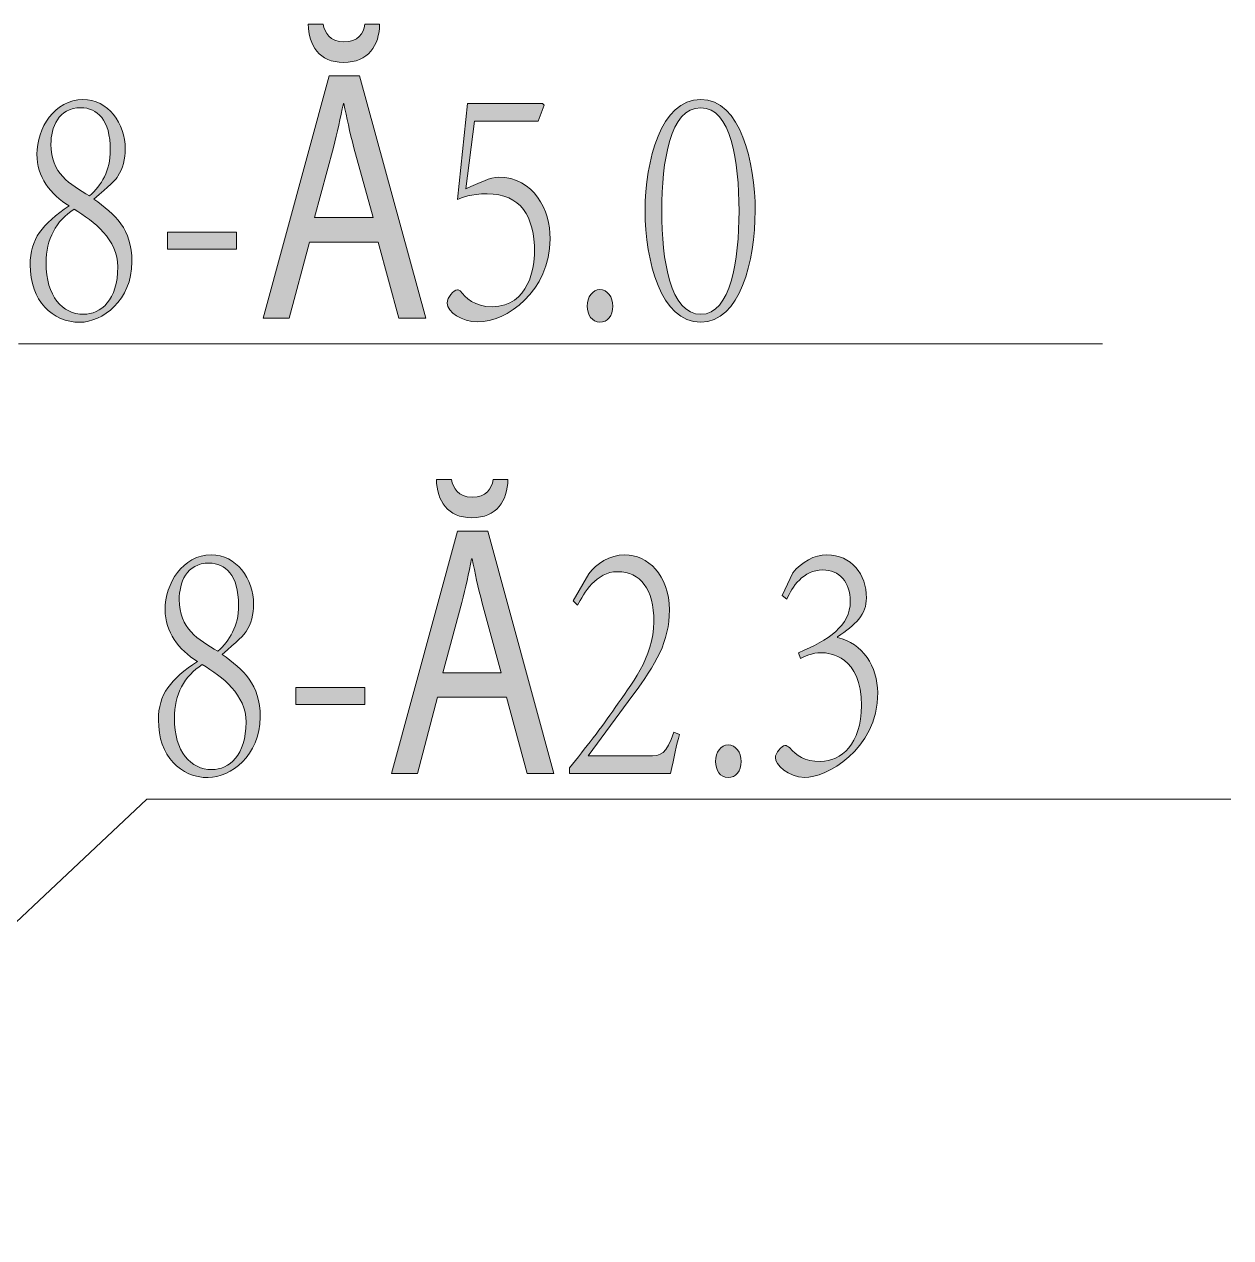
# Model space of a CAD drawing. Header units: inches. Extents: x 57 to 395, y 104 to 257.
# Drawn here: x 85.93 to 109.59, y 228.27 to 252.08 of the extents above; entities that cross this region are included whole.
import ezdxf

# ---------------------------------------------------------------- set-up
doc = ezdxf.new("R2010")
doc.units = ezdxf.units.IN
doc.header["$MEASUREMENT"] = 0

# ---------------------------------------------------------------- blocks, each defined once
blk = doc.blocks.new('block 97')
at = {"color": 4, "lineweight": 15}
blk.add_lwpolyline([(109.592, 236.877), (88.33, 236.877)], dxfattribs=at)
blk = doc.blocks.new('block 98')
at = {"color": 4, "lineweight": 15}
blk.add_lwpolyline([(88.33, 236.877), (79.18, 228.269)], dxfattribs=at)
blk = doc.blocks.new('block 100')
at = {"lineweight": 0}
blk.add_open_spline([(90.423, 240.696), (90.423, 240.513), (90.378, 240.308), (90.276, 240.167), (90.254, 240.103), (90.095, 239.969), (89.807, 239.715), (90.226, 239.418), (90.553, 239.128), (90.553, 238.485), (90.553, 237.73), (89.971, 237.299), (89.53, 237.299), (88.999, 237.299), (88.552, 237.716), (88.558, 238.429), (88.552, 238.931), (88.795, 239.227), (89.321, 239.58), (88.954, 239.806), (88.688, 240.152), (88.688, 240.597), (88.688, 241.099), (89.033, 241.671), (89.592, 241.671), (90.084, 241.671), (90.423, 241.205), (90.423, 240.696)], degree=3, knots=[0, 0, 0, 0, 1, 1, 1, 2, 2, 2, 3, 3, 3, 4, 4, 4, 5, 5, 5, 6, 6, 6, 7, 7, 7, 8, 8, 8, 9, 9, 9, 9], dxfattribs=at)
blk = doc.blocks.new('block 101')
at = {"lineweight": 0}
blk.add_open_spline([(90.276, 238.387), (90.276, 238.924), (89.813, 239.276), (89.417, 239.517), (89.067, 239.298), (88.869, 238.924), (88.869, 238.464), (88.869, 237.807), (89.191, 237.455), (89.604, 237.455), (89.943, 237.455), (90.276, 237.737), (90.276, 238.387)], degree=3, knots=[0, 0, 0, 0, 1, 1, 1, 2, 2, 2, 3, 3, 3, 4, 4, 4, 4], dxfattribs=at)
blk = doc.blocks.new('block 102')
at = {"lineweight": 0}
blk.add_open_spline([(88.965, 240.795), (88.965, 240.216), (89.332, 240.011), (89.722, 239.778), (89.954, 239.99), (90.129, 240.265), (90.129, 240.682), (90.129, 241.275), (89.869, 241.508), (89.553, 241.508), (89.101, 241.508), (88.965, 241.113), (88.965, 240.795)], degree=3, knots=[0, 0, 0, 0, 1, 1, 1, 2, 2, 2, 3, 3, 3, 4, 4, 4, 4], dxfattribs=at)
blk = doc.blocks.new('block 103')
at = {"lineweight": 0}
blk.add_open_spline([(90.423, 240.696), (90.423, 240.513), (90.378, 240.308), (90.276, 240.167), (90.254, 240.103), (90.095, 239.969), (89.807, 239.715), (90.226, 239.418), (90.553, 239.128), (90.553, 238.485), (90.553, 237.73), (89.971, 237.299), (89.53, 237.299), (88.999, 237.299), (88.552, 237.716), (88.558, 238.429), (88.552, 238.931), (88.795, 239.227), (89.321, 239.58), (88.954, 239.806), (88.688, 240.152), (88.688, 240.597), (88.688, 241.099), (89.033, 241.671), (89.592, 241.671), (90.084, 241.671), (90.423, 241.205), (90.423, 240.696)], degree=3, knots=[0, 0, 0, 0, 1, 1, 1, 2, 2, 2, 3, 3, 3, 4, 4, 4, 5, 5, 5, 6, 6, 6, 7, 7, 7, 8, 8, 8, 9, 9, 9, 9], dxfattribs=at)
blk = doc.blocks.new('block 104')
at = {"lineweight": 0}
blk.add_open_spline([(90.276, 238.387), (90.276, 238.924), (89.813, 239.276), (89.417, 239.517), (89.067, 239.298), (88.869, 238.924), (88.869, 238.464), (88.869, 237.807), (89.191, 237.455), (89.604, 237.455), (89.943, 237.455), (90.276, 237.737), (90.276, 238.387)], degree=3, knots=[0, 0, 0, 0, 1, 1, 1, 2, 2, 2, 3, 3, 3, 4, 4, 4, 4], dxfattribs=at)
blk = doc.blocks.new('block 105')
at = {"lineweight": 0}
blk.add_open_spline([(88.965, 240.795), (88.965, 240.216), (89.332, 240.011), (89.722, 239.778), (89.954, 239.99), (90.129, 240.265), (90.129, 240.682), (90.129, 241.275), (89.869, 241.508), (89.553, 241.508), (89.101, 241.508), (88.965, 241.113), (88.965, 240.795)], degree=3, knots=[0, 0, 0, 0, 1, 1, 1, 2, 2, 2, 3, 3, 3, 4, 4, 4, 4], dxfattribs=at)
blk = doc.blocks.new('block 106')
h = blk.add_hatch(color=2)
h.dxf.hatch_style = 2
edge = h.paths.add_edge_path()
edge.add_spline(control_points=[(90.423, 240.696), (90.423, 240.513), (90.378, 240.308), (90.276, 240.167), (90.254, 240.103), (90.095, 239.969), (89.807, 239.715), (90.226, 239.418), (90.553, 239.128), (90.553, 238.485), (90.553, 237.73), (89.971, 237.299), (89.53, 237.299), (88.999, 237.299), (88.552, 237.716), (88.558, 238.429), (88.552, 238.931), (88.795, 239.227), (89.321, 239.58), (88.954, 239.806), (88.688, 240.152), (88.688, 240.597), (88.688, 241.099), (89.033, 241.671), (89.592, 241.671), (90.084, 241.671), (90.423, 241.205), (90.423, 240.696)], knot_values=[0, 0, 0, 0, 1, 1, 1, 2, 2, 2, 3, 3, 3, 4, 4, 4, 5, 5, 5, 6, 6, 6, 7, 7, 7, 8, 8, 8, 9, 9, 9, 9], degree=3, periodic=1)
edge = h.paths.add_edge_path()
edge.add_spline(control_points=[(90.276, 238.387), (90.276, 238.924), (89.813, 239.276), (89.417, 239.517), (89.067, 239.298), (88.869, 238.924), (88.869, 238.464), (88.869, 237.807), (89.191, 237.455), (89.604, 237.455), (89.943, 237.455), (90.276, 237.737), (90.276, 238.387)], knot_values=[0, 0, 0, 0, 1, 1, 1, 2, 2, 2, 3, 3, 3, 4, 4, 4, 4], degree=3, periodic=1)
edge = h.paths.add_edge_path()
edge.add_spline(control_points=[(88.965, 240.795), (88.965, 240.216), (89.332, 240.011), (89.722, 239.778), (89.954, 239.99), (90.129, 240.265), (90.129, 240.682), (90.129, 241.275), (89.869, 241.508), (89.553, 241.508), (89.101, 241.508), (88.965, 241.113), (88.965, 240.795)], knot_values=[0, 0, 0, 0, 1, 1, 1, 2, 2, 2, 3, 3, 3, 4, 4, 4, 4], degree=3, periodic=1)
at = {"lineweight": 0}
for points, knots in [([(90.423, 240.696), (90.423, 240.513), (90.378, 240.308), (90.276, 240.167), (90.254, 240.103), (90.095, 239.969), (89.807, 239.715), (90.226, 239.418), (90.553, 239.128), (90.553, 238.485), (90.553, 237.73), (89.971, 237.299), (89.53, 237.299), (88.999, 237.299), (88.552, 237.716), (88.558, 238.429), (88.552, 238.931), (88.795, 239.227), (89.321, 239.58), (88.954, 239.806), (88.688, 240.152), (88.688, 240.597), (88.688, 241.099), (89.033, 241.671), (89.592, 241.671), (90.084, 241.671), (90.423, 241.205), (90.423, 240.696)], [0, 0, 0, 0, 1, 1, 1, 2, 2, 2, 3, 3, 3, 4, 4, 4, 5, 5, 5, 6, 6, 6, 7, 7, 7, 8, 8, 8, 9, 9, 9, 9]), ([(88.965, 240.795), (88.965, 240.216), (89.332, 240.011), (89.722, 239.778), (89.954, 239.99), (90.129, 240.265), (90.129, 240.682), (90.129, 241.275), (89.869, 241.508), (89.553, 241.508), (89.101, 241.508), (88.965, 241.113), (88.965, 240.795)], [0, 0, 0, 0, 1, 1, 1, 2, 2, 2, 3, 3, 3, 4, 4, 4, 4]), ([(90.276, 238.387), (90.276, 238.924), (89.813, 239.276), (89.417, 239.517), (89.067, 239.298), (88.869, 238.924), (88.869, 238.464), (88.869, 237.807), (89.191, 237.455), (89.604, 237.455), (89.943, 237.455), (90.276, 237.737), (90.276, 238.387)], [0, 0, 0, 0, 1, 1, 1, 2, 2, 2, 3, 3, 3, 4, 4, 4, 4])]:
    blk.add_open_spline(points, degree=3, knots=knots, dxfattribs=at)
blk = doc.blocks.new('block 107')
at = {"lineweight": 0}
blk.add_lwpolyline([(91.253, 239.065), (92.604, 239.065), (92.604, 238.733), (91.253, 238.733), (91.253, 239.065)], dxfattribs=at)
blk = doc.blocks.new('block 108')
at = {"lineweight": 0}
blk.add_lwpolyline([(91.253, 239.065), (92.604, 239.065), (92.604, 238.733), (91.253, 238.733), (91.253, 239.065)], dxfattribs=at)
blk = doc.blocks.new('block 109')
h = blk.add_hatch(color=2)
h.dxf.hatch_style = 2
h.paths.add_polyline_path([(91.253, 239.065), (92.604, 239.065), (92.604, 238.733), (91.253, 238.733)])
at = {"lineweight": 0}
blk.add_lwpolyline([(91.253, 239.065), (92.604, 239.065), (92.604, 238.733), (91.253, 238.733), (91.253, 239.065), (91.253, 239.065)], dxfattribs=at)
blk = doc.blocks.new('block 110')
at = {"lineweight": 0}
blk.add_lwpolyline([(94.033, 238.874), (93.637, 237.377), (93.129, 237.377), (94.423, 242.137), (95.016, 242.137), (96.316, 237.377), (95.791, 237.377), (95.384, 238.874), (94.033, 238.874)], dxfattribs=at)
blk = doc.blocks.new('block 111')
at = {"lineweight": 0}
blk.add_open_spline([(94.304, 243.147), (94.338, 242.984), (94.434, 242.801), (94.711, 242.801), (94.988, 242.801), (95.095, 242.963), (95.124, 243.147), (95.124, 243.147), (95.412, 243.147), (95.412, 243.147), (95.406, 242.73), (95.192, 242.398), (94.706, 242.398), (94.225, 242.398), (94.022, 242.73), (94.01, 243.147), (94.01, 243.147), (94.304, 243.147), (94.304, 243.147)], degree=3, knots=[0, 0, 0, 0, 1, 1, 1, 2, 2, 2, 3, 3, 3, 4, 4, 4, 5, 5, 5, 6, 6, 6, 6], dxfattribs=at)
blk = doc.blocks.new('block 112')
at = {"lineweight": 0}
blk.add_open_spline([(95.282, 239.354), (95.282, 239.354), (94.909, 240.724), (94.909, 240.724), (94.824, 241.035), (94.768, 241.318), (94.711, 241.593), (94.711, 241.593), (94.7, 241.593), (94.7, 241.593), (94.643, 241.31), (94.581, 241.021), (94.508, 240.732), (94.508, 240.732), (94.135, 239.354), (94.135, 239.354), (94.135, 239.354), (95.282, 239.354), (95.282, 239.354)], degree=3, knots=[0, 0, 0, 0, 1, 1, 1, 2, 2, 2, 3, 3, 3, 4, 4, 4, 5, 5, 5, 6, 6, 6, 6], dxfattribs=at)
blk = doc.blocks.new('block 113')
at = {"lineweight": 0}
blk.add_lwpolyline([(94.033, 238.874), (93.637, 237.377), (93.129, 237.377), (94.423, 242.137), (95.016, 242.137), (96.316, 237.377), (95.791, 237.377), (95.384, 238.874), (94.033, 238.874)], dxfattribs=at)
blk = doc.blocks.new('block 114')
at = {"lineweight": 0}
blk.add_open_spline([(94.304, 243.147), (94.338, 242.984), (94.434, 242.801), (94.711, 242.801), (94.988, 242.801), (95.095, 242.963), (95.124, 243.147), (95.124, 243.147), (95.412, 243.147), (95.412, 243.147), (95.406, 242.73), (95.192, 242.398), (94.706, 242.398), (94.225, 242.398), (94.022, 242.73), (94.01, 243.147), (94.01, 243.147), (94.304, 243.147), (94.304, 243.147)], degree=3, knots=[0, 0, 0, 0, 1, 1, 1, 2, 2, 2, 3, 3, 3, 4, 4, 4, 5, 5, 5, 6, 6, 6, 6], dxfattribs=at)
blk = doc.blocks.new('block 115')
at = {"lineweight": 0}
blk.add_open_spline([(95.282, 239.354), (95.282, 239.354), (94.909, 240.724), (94.909, 240.724), (94.824, 241.035), (94.768, 241.318), (94.711, 241.593), (94.711, 241.593), (94.7, 241.593), (94.7, 241.593), (94.643, 241.31), (94.581, 241.021), (94.508, 240.732), (94.508, 240.732), (94.135, 239.354), (94.135, 239.354), (94.135, 239.354), (95.282, 239.354), (95.282, 239.354)], degree=3, knots=[0, 0, 0, 0, 1, 1, 1, 2, 2, 2, 3, 3, 3, 4, 4, 4, 5, 5, 5, 6, 6, 6, 6], dxfattribs=at)
blk = doc.blocks.new('block 116')
h = blk.add_hatch(color=2)
h.dxf.hatch_style = 2
h.paths.add_polyline_path([(94.033, 238.874), (93.637, 237.377), (93.129, 237.377), (94.423, 242.137), (95.016, 242.137), (96.316, 237.377), (95.791, 237.377), (95.384, 238.874)])
edge = h.paths.add_edge_path()
edge.add_spline(control_points=[(94.304, 243.147), (94.338, 242.984), (94.434, 242.801), (94.711, 242.801), (94.988, 242.801), (95.095, 242.963), (95.124, 243.147), (95.124, 243.147), (95.412, 243.147), (95.412, 243.147), (95.406, 242.73), (95.192, 242.398), (94.706, 242.398), (94.225, 242.398), (94.022, 242.73), (94.01, 243.147), (94.01, 243.147), (94.304, 243.147), (94.304, 243.147)], knot_values=[0, 0, 0, 0, 1, 1, 1, 2, 2, 2, 3, 3, 3, 4, 4, 4, 5, 5, 5, 6, 6, 6, 6], degree=3, periodic=1)
edge = h.paths.add_edge_path()
edge.add_spline(control_points=[(95.282, 239.354), (95.282, 239.354), (94.909, 240.724), (94.909, 240.724), (94.824, 241.035), (94.768, 241.318), (94.711, 241.593), (94.711, 241.593), (94.7, 241.593), (94.7, 241.593), (94.643, 241.31), (94.581, 241.021), (94.508, 240.732), (94.508, 240.732), (94.135, 239.354), (94.135, 239.354), (94.135, 239.354), (95.282, 239.354), (95.282, 239.354)], knot_values=[0, 0, 0, 0, 1, 1, 1, 2, 2, 2, 3, 3, 3, 4, 4, 4, 5, 5, 5, 6, 6, 6, 6], degree=3, periodic=1)
at = {"lineweight": 0}
blk.add_lwpolyline([(94.033, 238.874), (93.637, 237.377), (93.129, 237.377), (94.423, 242.137), (95.016, 242.137), (96.316, 237.377), (95.791, 237.377), (95.384, 238.874), (94.033, 238.874), (94.033, 238.874)], dxfattribs=at)
for points in [[(94.304, 243.147), (94.338, 242.984), (94.434, 242.801), (94.711, 242.801), (94.988, 242.801), (95.095, 242.963), (95.124, 243.147), (95.124, 243.147), (95.412, 243.147), (95.412, 243.147), (95.406, 242.73), (95.192, 242.398), (94.706, 242.398), (94.225, 242.398), (94.022, 242.73), (94.01, 243.147), (94.01, 243.147), (94.304, 243.147), (94.304, 243.147)], [(95.282, 239.354), (95.282, 239.354), (94.909, 240.724), (94.909, 240.724), (94.824, 241.035), (94.768, 241.318), (94.711, 241.593), (94.711, 241.593), (94.7, 241.593), (94.7, 241.593), (94.643, 241.31), (94.581, 241.021), (94.508, 240.732), (94.508, 240.732), (94.135, 239.354), (94.135, 239.354), (94.135, 239.354), (95.282, 239.354), (95.282, 239.354)]]:
    blk.add_open_spline(points, degree=3, knots=[0, 0, 0, 0, 1, 1, 1, 2, 2, 2, 3, 3, 3, 4, 4, 4, 5, 5, 5, 6, 6, 6, 6], dxfattribs=at)
blk = doc.blocks.new('block 117')
at = {"lineweight": 0}
blk.add_open_spline([(98.779, 238.146), (98.717, 237.928), (98.672, 237.709), (98.604, 237.377), (98.604, 237.377), (96.62, 237.377), (96.62, 237.377), (96.62, 237.377), (96.62, 237.49), (96.62, 237.49), (96.931, 237.878), (97.247, 238.274), (97.519, 238.676), (97.813, 239.1), (98.276, 239.651), (98.276, 240.357), (98.276, 241), (98.011, 241.339), (97.564, 241.339), (97.14, 241.339), (96.903, 240.915), (96.778, 240.682), (96.778, 240.682), (96.694, 240.767), (96.694, 240.767), (96.694, 240.767), (96.999, 241.297), (96.999, 241.297), (97.152, 241.494), (97.406, 241.671), (97.705, 241.671), (98.152, 241.671), (98.581, 241.275), (98.581, 240.59), (98.581, 239.969), (98.316, 239.524), (97.864, 238.916), (97.864, 238.916), (96.988, 237.723), (96.988, 237.723), (96.988, 237.723), (98.152, 237.723), (98.152, 237.723), (98.434, 237.723), (98.519, 237.758), (98.666, 238.189), (98.666, 238.189), (98.779, 238.146), (98.779, 238.146)], degree=3, knots=[0, 0, 0, 0, 1, 1, 1, 2, 2, 2, 3, 3, 3, 4, 4, 4, 5, 5, 5, 6, 6, 6, 7, 7, 7, 8, 8, 8, 9, 9, 9, 10, 10, 10, 11, 11, 11, 12, 12, 12, 13, 13, 13, 14, 14, 14, 15, 15, 15, 16, 16, 16, 16], dxfattribs=at)
blk = doc.blocks.new('block 118')
at = {"lineweight": 0}
blk.add_open_spline([(98.779, 238.146), (98.717, 237.928), (98.672, 237.709), (98.604, 237.377), (98.604, 237.377), (96.62, 237.377), (96.62, 237.377), (96.62, 237.377), (96.62, 237.49), (96.62, 237.49), (96.931, 237.878), (97.247, 238.274), (97.519, 238.676), (97.813, 239.1), (98.276, 239.651), (98.276, 240.357), (98.276, 241), (98.011, 241.339), (97.564, 241.339), (97.14, 241.339), (96.903, 240.915), (96.778, 240.682), (96.778, 240.682), (96.694, 240.767), (96.694, 240.767), (96.694, 240.767), (96.999, 241.297), (96.999, 241.297), (97.152, 241.494), (97.406, 241.671), (97.705, 241.671), (98.152, 241.671), (98.581, 241.275), (98.581, 240.59), (98.581, 239.969), (98.316, 239.524), (97.864, 238.916), (97.864, 238.916), (96.988, 237.723), (96.988, 237.723), (96.988, 237.723), (98.152, 237.723), (98.152, 237.723), (98.434, 237.723), (98.519, 237.758), (98.666, 238.189), (98.666, 238.189), (98.779, 238.146), (98.779, 238.146)], degree=3, knots=[0, 0, 0, 0, 1, 1, 1, 2, 2, 2, 3, 3, 3, 4, 4, 4, 5, 5, 5, 6, 6, 6, 7, 7, 7, 8, 8, 8, 9, 9, 9, 10, 10, 10, 11, 11, 11, 12, 12, 12, 13, 13, 13, 14, 14, 14, 15, 15, 15, 16, 16, 16, 16], dxfattribs=at)
blk = doc.blocks.new('block 119')
h = blk.add_hatch(color=2)
h.dxf.hatch_style = 2
edge = h.paths.add_edge_path()
edge.add_spline(control_points=[(98.779, 238.146), (98.717, 237.928), (98.672, 237.709), (98.604, 237.377), (98.604, 237.377), (96.62, 237.377), (96.62, 237.377), (96.62, 237.377), (96.62, 237.49), (96.62, 237.49), (96.931, 237.878), (97.247, 238.274), (97.519, 238.676), (97.813, 239.1), (98.276, 239.651), (98.276, 240.357), (98.276, 241), (98.011, 241.339), (97.564, 241.339), (97.14, 241.339), (96.903, 240.915), (96.778, 240.682), (96.778, 240.682), (96.694, 240.767), (96.694, 240.767), (96.694, 240.767), (96.999, 241.297), (96.999, 241.297), (97.152, 241.494), (97.406, 241.671), (97.705, 241.671), (98.152, 241.671), (98.581, 241.275), (98.581, 240.59), (98.581, 239.969), (98.316, 239.524), (97.864, 238.916), (97.864, 238.916), (96.988, 237.723), (96.988, 237.723), (96.988, 237.723), (98.152, 237.723), (98.152, 237.723), (98.434, 237.723), (98.519, 237.758), (98.666, 238.189), (98.666, 238.189), (98.779, 238.146), (98.779, 238.146)], knot_values=[0, 0, 0, 0, 1, 1, 1, 2, 2, 2, 3, 3, 3, 4, 4, 4, 5, 5, 5, 6, 6, 6, 7, 7, 7, 8, 8, 8, 9, 9, 9, 10, 10, 10, 11, 11, 11, 12, 12, 12, 13, 13, 13, 14, 14, 14, 15, 15, 15, 16, 16, 16, 16], degree=3, periodic=1)
at = {"lineweight": 0}
blk.add_open_spline([(98.779, 238.146), (98.717, 237.928), (98.672, 237.709), (98.604, 237.377), (98.604, 237.377), (96.62, 237.377), (96.62, 237.377), (96.62, 237.377), (96.62, 237.49), (96.62, 237.49), (96.931, 237.878), (97.247, 238.274), (97.519, 238.676), (97.813, 239.1), (98.276, 239.651), (98.276, 240.357), (98.276, 241), (98.011, 241.339), (97.564, 241.339), (97.14, 241.339), (96.903, 240.915), (96.778, 240.682), (96.778, 240.682), (96.694, 240.767), (96.694, 240.767), (96.694, 240.767), (96.999, 241.297), (96.999, 241.297), (97.152, 241.494), (97.406, 241.671), (97.705, 241.671), (98.152, 241.671), (98.581, 241.275), (98.581, 240.59), (98.581, 239.969), (98.316, 239.524), (97.864, 238.916), (97.864, 238.916), (96.988, 237.723), (96.988, 237.723), (96.988, 237.723), (98.152, 237.723), (98.152, 237.723), (98.434, 237.723), (98.519, 237.758), (98.666, 238.189), (98.666, 238.189), (98.779, 238.146), (98.779, 238.146)], degree=3, knots=[0, 0, 0, 0, 1, 1, 1, 2, 2, 2, 3, 3, 3, 4, 4, 4, 5, 5, 5, 6, 6, 6, 7, 7, 7, 8, 8, 8, 9, 9, 9, 10, 10, 10, 11, 11, 11, 12, 12, 12, 13, 13, 13, 14, 14, 14, 15, 15, 15, 16, 16, 16, 16], dxfattribs=at)
blk = doc.blocks.new('block 120')
at = {"lineweight": 0}
blk.add_open_spline([(99.485, 237.617), (99.485, 237.794), (99.592, 237.942), (99.733, 237.942), (99.88, 237.942), (99.988, 237.794), (99.988, 237.617), (99.988, 237.426), (99.88, 237.299), (99.733, 237.299), (99.575, 237.306), (99.485, 237.44), (99.485, 237.617)], degree=3, knots=[0, 0, 0, 0, 1, 1, 1, 2, 2, 2, 3, 3, 3, 4, 4, 4, 4], dxfattribs=at)
blk = doc.blocks.new('block 121')
at = {"lineweight": 0}
blk.add_open_spline([(99.485, 237.617), (99.485, 237.794), (99.592, 237.942), (99.733, 237.942), (99.88, 237.942), (99.988, 237.794), (99.988, 237.617), (99.988, 237.426), (99.88, 237.299), (99.733, 237.299), (99.575, 237.306), (99.485, 237.44), (99.485, 237.617)], degree=3, knots=[0, 0, 0, 0, 1, 1, 1, 2, 2, 2, 3, 3, 3, 4, 4, 4, 4], dxfattribs=at)
blk = doc.blocks.new('block 122')
h = blk.add_hatch(color=2)
h.dxf.hatch_style = 2
edge = h.paths.add_edge_path()
edge.add_spline(control_points=[(99.485, 237.617), (99.485, 237.794), (99.592, 237.942), (99.733, 237.942), (99.88, 237.942), (99.988, 237.794), (99.988, 237.617), (99.988, 237.426), (99.88, 237.299), (99.733, 237.299), (99.575, 237.306), (99.485, 237.44), (99.485, 237.617)], knot_values=[0, 0, 0, 0, 1, 1, 1, 2, 2, 2, 3, 3, 3, 4, 4, 4, 4], degree=3, periodic=1)
at = {"lineweight": 0}
blk.add_open_spline([(99.485, 237.617), (99.485, 237.794), (99.592, 237.942), (99.733, 237.942), (99.88, 237.942), (99.988, 237.794), (99.988, 237.617), (99.988, 237.426), (99.88, 237.299), (99.733, 237.299), (99.575, 237.306), (99.485, 237.44), (99.485, 237.617)], degree=3, knots=[0, 0, 0, 0, 1, 1, 1, 2, 2, 2, 3, 3, 3, 4, 4, 4, 4], dxfattribs=at)
blk = doc.blocks.new('block 123')
at = {"lineweight": 0}
blk.add_open_spline([(101.004, 241.318), (101.168, 241.53), (101.428, 241.671), (101.671, 241.671), (102.146, 241.671), (102.446, 241.289), (102.446, 240.823), (102.446, 240.506), (102.236, 240.293), (101.875, 240.061), (101.875, 240.061), (101.875, 240.046), (101.875, 240.046), (102.378, 239.941), (102.66, 239.474), (102.666, 238.966), (102.666, 237.822), (101.637, 237.299), (101.236, 237.299), (100.903, 237.306), (100.659, 237.553), (100.659, 237.694), (100.659, 237.772), (100.784, 237.928), (100.846, 237.928), (100.874, 237.928), (100.908, 237.914), (100.942, 237.885), (101.072, 237.73), (101.219, 237.617), (101.547, 237.617), (101.948, 237.617), (102.349, 237.956), (102.349, 238.711), (102.349, 239.679), (101.728, 239.75), (101.564, 239.75), (101.377, 239.75), (101.219, 239.672), (101.151, 239.637), (101.151, 239.637), (101.112, 239.75), (101.112, 239.75), (101.705, 239.997), (102.129, 240.28), (102.129, 240.753), (102.129, 241.141), (101.914, 241.374), (101.587, 241.374), (101.202, 241.374), (100.987, 241.035), (100.886, 240.802), (100.886, 240.802), (100.795, 240.873), (100.795, 240.873), (100.795, 240.873), (101.004, 241.318), (101.004, 241.318)], degree=3, knots=[0, 0, 0, 0, 1, 1, 1, 2, 2, 2, 3, 3, 3, 4, 4, 4, 5, 5, 5, 6, 6, 6, 7, 7, 7, 8, 8, 8, 9, 9, 9, 10, 10, 10, 11, 11, 11, 12, 12, 12, 13, 13, 13, 14, 14, 14, 15, 15, 15, 16, 16, 16, 17, 17, 17, 18, 18, 18, 19, 19, 19, 19], dxfattribs=at)
blk = doc.blocks.new('block 124')
at = {"lineweight": 0}
blk.add_open_spline([(101.004, 241.318), (101.168, 241.53), (101.428, 241.671), (101.671, 241.671), (102.146, 241.671), (102.446, 241.289), (102.446, 240.823), (102.446, 240.506), (102.236, 240.293), (101.875, 240.061), (101.875, 240.061), (101.875, 240.046), (101.875, 240.046), (102.378, 239.941), (102.66, 239.474), (102.666, 238.966), (102.666, 237.822), (101.637, 237.299), (101.236, 237.299), (100.903, 237.306), (100.659, 237.553), (100.659, 237.694), (100.659, 237.772), (100.784, 237.928), (100.846, 237.928), (100.874, 237.928), (100.908, 237.914), (100.942, 237.885), (101.072, 237.73), (101.219, 237.617), (101.547, 237.617), (101.948, 237.617), (102.349, 237.956), (102.349, 238.711), (102.349, 239.679), (101.728, 239.75), (101.564, 239.75), (101.377, 239.75), (101.219, 239.672), (101.151, 239.637), (101.151, 239.637), (101.112, 239.75), (101.112, 239.75), (101.705, 239.997), (102.129, 240.28), (102.129, 240.753), (102.129, 241.141), (101.914, 241.374), (101.587, 241.374), (101.202, 241.374), (100.987, 241.035), (100.886, 240.802), (100.886, 240.802), (100.795, 240.873), (100.795, 240.873), (100.795, 240.873), (101.004, 241.318), (101.004, 241.318)], degree=3, knots=[0, 0, 0, 0, 1, 1, 1, 2, 2, 2, 3, 3, 3, 4, 4, 4, 5, 5, 5, 6, 6, 6, 7, 7, 7, 8, 8, 8, 9, 9, 9, 10, 10, 10, 11, 11, 11, 12, 12, 12, 13, 13, 13, 14, 14, 14, 15, 15, 15, 16, 16, 16, 17, 17, 17, 18, 18, 18, 19, 19, 19, 19], dxfattribs=at)
blk = doc.blocks.new('block 125')
h = blk.add_hatch(color=2)
h.dxf.hatch_style = 2
edge = h.paths.add_edge_path()
edge.add_spline(control_points=[(101.004, 241.318), (101.168, 241.53), (101.428, 241.671), (101.671, 241.671), (102.146, 241.671), (102.446, 241.289), (102.446, 240.823), (102.446, 240.506), (102.236, 240.293), (101.875, 240.061), (101.875, 240.061), (101.875, 240.046), (101.875, 240.046), (102.378, 239.941), (102.66, 239.474), (102.666, 238.966), (102.666, 237.822), (101.637, 237.299), (101.236, 237.299), (100.903, 237.306), (100.659, 237.553), (100.659, 237.694), (100.659, 237.772), (100.784, 237.928), (100.846, 237.928), (100.874, 237.928), (100.908, 237.914), (100.942, 237.885), (101.072, 237.73), (101.219, 237.617), (101.547, 237.617), (101.948, 237.617), (102.349, 237.956), (102.349, 238.711), (102.349, 239.679), (101.728, 239.75), (101.564, 239.75), (101.377, 239.75), (101.219, 239.672), (101.151, 239.637), (101.151, 239.637), (101.112, 239.75), (101.112, 239.75), (101.705, 239.997), (102.129, 240.28), (102.129, 240.753), (102.129, 241.141), (101.914, 241.374), (101.587, 241.374), (101.202, 241.374), (100.987, 241.035), (100.886, 240.802), (100.886, 240.802), (100.795, 240.873), (100.795, 240.873), (100.795, 240.873), (101.004, 241.318), (101.004, 241.318)], knot_values=[0, 0, 0, 0, 1, 1, 1, 2, 2, 2, 3, 3, 3, 4, 4, 4, 5, 5, 5, 6, 6, 6, 7, 7, 7, 8, 8, 8, 9, 9, 9, 10, 10, 10, 11, 11, 11, 12, 12, 12, 13, 13, 13, 14, 14, 14, 15, 15, 15, 16, 16, 16, 17, 17, 17, 18, 18, 18, 19, 19, 19, 19], degree=3, periodic=1)
at = {"lineweight": 0}
blk.add_open_spline([(101.004, 241.318), (101.168, 241.53), (101.428, 241.671), (101.671, 241.671), (102.146, 241.671), (102.446, 241.289), (102.446, 240.823), (102.446, 240.506), (102.236, 240.293), (101.875, 240.061), (101.875, 240.061), (101.875, 240.046), (101.875, 240.046), (102.378, 239.941), (102.66, 239.474), (102.666, 238.966), (102.666, 237.822), (101.637, 237.299), (101.236, 237.299), (100.903, 237.306), (100.659, 237.553), (100.659, 237.694), (100.659, 237.772), (100.784, 237.928), (100.846, 237.928), (100.874, 237.928), (100.908, 237.914), (100.942, 237.885), (101.072, 237.73), (101.219, 237.617), (101.547, 237.617), (101.948, 237.617), (102.349, 237.956), (102.349, 238.711), (102.349, 239.679), (101.728, 239.75), (101.564, 239.75), (101.377, 239.75), (101.219, 239.672), (101.151, 239.637), (101.151, 239.637), (101.112, 239.75), (101.112, 239.75), (101.705, 239.997), (102.129, 240.28), (102.129, 240.753), (102.129, 241.141), (101.914, 241.374), (101.587, 241.374), (101.202, 241.374), (100.987, 241.035), (100.886, 240.802), (100.886, 240.802), (100.795, 240.873), (100.795, 240.873), (100.795, 240.873), (101.004, 241.318), (101.004, 241.318)], degree=3, knots=[0, 0, 0, 0, 1, 1, 1, 2, 2, 2, 3, 3, 3, 4, 4, 4, 5, 5, 5, 6, 6, 6, 7, 7, 7, 8, 8, 8, 9, 9, 9, 10, 10, 10, 11, 11, 11, 12, 12, 12, 13, 13, 13, 14, 14, 14, 15, 15, 15, 16, 16, 16, 17, 17, 17, 18, 18, 18, 19, 19, 19, 19], dxfattribs=at)
blk = doc.blocks.new('block 133')
at = {"color": 4, "lineweight": 15}
blk.add_lwpolyline([(107.076, 245.812), (85.814, 245.812)], dxfattribs=at)
blk = doc.blocks.new('block 136')
at = {"lineweight": 0}
blk.add_open_spline([(87.907, 249.632), (87.907, 249.448), (87.862, 249.243), (87.76, 249.102), (87.738, 249.038), (87.579, 248.904), (87.291, 248.65), (87.709, 248.353), (88.037, 248.064), (88.037, 247.421), (88.037, 246.665), (87.455, 246.234), (87.014, 246.234), (86.483, 246.234), (86.036, 246.651), (86.042, 247.364), (86.036, 247.866), (86.279, 248.163), (86.805, 248.516), (86.438, 248.742), (86.172, 249.088), (86.172, 249.533), (86.172, 250.034), (86.517, 250.606), (87.076, 250.606), (87.568, 250.606), (87.907, 250.14), (87.907, 249.632)], degree=3, knots=[0, 0, 0, 0, 1, 1, 1, 2, 2, 2, 3, 3, 3, 4, 4, 4, 5, 5, 5, 6, 6, 6, 7, 7, 7, 8, 8, 8, 9, 9, 9, 9], dxfattribs=at)
blk = doc.blocks.new('block 137')
at = {"lineweight": 0}
blk.add_open_spline([(87.76, 247.322), (87.76, 247.859), (87.297, 248.212), (86.901, 248.452), (86.551, 248.233), (86.353, 247.859), (86.353, 247.4), (86.353, 246.743), (86.675, 246.39), (87.088, 246.39), (87.427, 246.39), (87.76, 246.673), (87.76, 247.322)], degree=3, knots=[0, 0, 0, 0, 1, 1, 1, 2, 2, 2, 3, 3, 3, 4, 4, 4, 4], dxfattribs=at)
blk = doc.blocks.new('block 138')
at = {"lineweight": 0}
blk.add_open_spline([(86.449, 249.73), (86.449, 249.151), (86.816, 248.946), (87.206, 248.713), (87.438, 248.925), (87.613, 249.201), (87.613, 249.617), (87.613, 250.211), (87.353, 250.444), (87.037, 250.444), (86.585, 250.444), (86.449, 250.048), (86.449, 249.73)], degree=3, knots=[0, 0, 0, 0, 1, 1, 1, 2, 2, 2, 3, 3, 3, 4, 4, 4, 4], dxfattribs=at)
blk = doc.blocks.new('block 139')
at = {"lineweight": 0}
blk.add_open_spline([(87.907, 249.632), (87.907, 249.448), (87.862, 249.243), (87.76, 249.102), (87.738, 249.038), (87.579, 248.904), (87.291, 248.65), (87.709, 248.353), (88.037, 248.064), (88.037, 247.421), (88.037, 246.665), (87.455, 246.234), (87.014, 246.234), (86.483, 246.234), (86.036, 246.651), (86.042, 247.364), (86.036, 247.866), (86.279, 248.163), (86.805, 248.516), (86.438, 248.742), (86.172, 249.088), (86.172, 249.533), (86.172, 250.034), (86.517, 250.606), (87.076, 250.606), (87.568, 250.606), (87.907, 250.14), (87.907, 249.632)], degree=3, knots=[0, 0, 0, 0, 1, 1, 1, 2, 2, 2, 3, 3, 3, 4, 4, 4, 5, 5, 5, 6, 6, 6, 7, 7, 7, 8, 8, 8, 9, 9, 9, 9], dxfattribs=at)
blk = doc.blocks.new('block 140')
at = {"lineweight": 0}
blk.add_open_spline([(87.76, 247.322), (87.76, 247.859), (87.297, 248.212), (86.901, 248.452), (86.551, 248.233), (86.353, 247.859), (86.353, 247.4), (86.353, 246.743), (86.675, 246.39), (87.088, 246.39), (87.427, 246.39), (87.76, 246.673), (87.76, 247.322)], degree=3, knots=[0, 0, 0, 0, 1, 1, 1, 2, 2, 2, 3, 3, 3, 4, 4, 4, 4], dxfattribs=at)
blk = doc.blocks.new('block 141')
at = {"lineweight": 0}
blk.add_open_spline([(86.449, 249.73), (86.449, 249.151), (86.816, 248.946), (87.206, 248.713), (87.438, 248.925), (87.613, 249.201), (87.613, 249.617), (87.613, 250.211), (87.353, 250.444), (87.037, 250.444), (86.585, 250.444), (86.449, 250.048), (86.449, 249.73)], degree=3, knots=[0, 0, 0, 0, 1, 1, 1, 2, 2, 2, 3, 3, 3, 4, 4, 4, 4], dxfattribs=at)
blk = doc.blocks.new('block 142')
h = blk.add_hatch(color=2)
h.dxf.hatch_style = 2
edge = h.paths.add_edge_path()
edge.add_spline(control_points=[(87.907, 249.632), (87.907, 249.448), (87.862, 249.243), (87.76, 249.102), (87.738, 249.038), (87.579, 248.904), (87.291, 248.65), (87.709, 248.353), (88.037, 248.064), (88.037, 247.421), (88.037, 246.665), (87.455, 246.234), (87.014, 246.234), (86.483, 246.234), (86.036, 246.651), (86.042, 247.364), (86.036, 247.866), (86.279, 248.163), (86.805, 248.516), (86.438, 248.742), (86.172, 249.088), (86.172, 249.533), (86.172, 250.034), (86.517, 250.606), (87.076, 250.606), (87.568, 250.606), (87.907, 250.14), (87.907, 249.632)], knot_values=[0, 0, 0, 0, 1, 1, 1, 2, 2, 2, 3, 3, 3, 4, 4, 4, 5, 5, 5, 6, 6, 6, 7, 7, 7, 8, 8, 8, 9, 9, 9, 9], degree=3, periodic=1)
edge = h.paths.add_edge_path()
edge.add_spline(control_points=[(87.76, 247.322), (87.76, 247.859), (87.297, 248.212), (86.901, 248.452), (86.551, 248.233), (86.353, 247.859), (86.353, 247.4), (86.353, 246.743), (86.675, 246.39), (87.088, 246.39), (87.427, 246.39), (87.76, 246.673), (87.76, 247.322)], knot_values=[0, 0, 0, 0, 1, 1, 1, 2, 2, 2, 3, 3, 3, 4, 4, 4, 4], degree=3, periodic=1)
edge = h.paths.add_edge_path()
edge.add_spline(control_points=[(86.449, 249.73), (86.449, 249.151), (86.816, 248.946), (87.206, 248.713), (87.438, 248.925), (87.613, 249.201), (87.613, 249.617), (87.613, 250.211), (87.353, 250.444), (87.037, 250.444), (86.585, 250.444), (86.449, 250.048), (86.449, 249.73)], knot_values=[0, 0, 0, 0, 1, 1, 1, 2, 2, 2, 3, 3, 3, 4, 4, 4, 4], degree=3, periodic=1)
at = {"lineweight": 0}
for points, knots in [([(87.907, 249.632), (87.907, 249.448), (87.862, 249.243), (87.76, 249.102), (87.738, 249.038), (87.579, 248.904), (87.291, 248.65), (87.709, 248.353), (88.037, 248.064), (88.037, 247.421), (88.037, 246.665), (87.455, 246.234), (87.014, 246.234), (86.483, 246.234), (86.036, 246.651), (86.042, 247.364), (86.036, 247.866), (86.279, 248.163), (86.805, 248.516), (86.438, 248.742), (86.172, 249.088), (86.172, 249.533), (86.172, 250.034), (86.517, 250.606), (87.076, 250.606), (87.568, 250.606), (87.907, 250.14), (87.907, 249.632)], [0, 0, 0, 0, 1, 1, 1, 2, 2, 2, 3, 3, 3, 4, 4, 4, 5, 5, 5, 6, 6, 6, 7, 7, 7, 8, 8, 8, 9, 9, 9, 9]), ([(86.449, 249.73), (86.449, 249.151), (86.816, 248.946), (87.206, 248.713), (87.438, 248.925), (87.613, 249.201), (87.613, 249.617), (87.613, 250.211), (87.353, 250.444), (87.037, 250.444), (86.585, 250.444), (86.449, 250.048), (86.449, 249.73)], [0, 0, 0, 0, 1, 1, 1, 2, 2, 2, 3, 3, 3, 4, 4, 4, 4]), ([(87.76, 247.322), (87.76, 247.859), (87.297, 248.212), (86.901, 248.452), (86.551, 248.233), (86.353, 247.859), (86.353, 247.4), (86.353, 246.743), (86.675, 246.39), (87.088, 246.39), (87.427, 246.39), (87.76, 246.673), (87.76, 247.322)], [0, 0, 0, 0, 1, 1, 1, 2, 2, 2, 3, 3, 3, 4, 4, 4, 4])]:
    blk.add_open_spline(points, degree=3, knots=knots, dxfattribs=at)
blk = doc.blocks.new('block 143')
at = {"lineweight": 0}
blk.add_lwpolyline([(88.737, 248), (90.088, 248), (90.088, 247.668), (88.737, 247.668), (88.737, 248)], dxfattribs=at)
blk = doc.blocks.new('block 144')
at = {"lineweight": 0}
blk.add_lwpolyline([(88.737, 248), (90.088, 248), (90.088, 247.668), (88.737, 247.668), (88.737, 248)], dxfattribs=at)
blk = doc.blocks.new('block 145')
h = blk.add_hatch(color=2)
h.dxf.hatch_style = 2
h.paths.add_polyline_path([(88.737, 248), (90.088, 248), (90.088, 247.668), (88.737, 247.668)])
at = {"lineweight": 0}
blk.add_lwpolyline([(88.737, 248), (90.088, 248), (90.088, 247.668), (88.737, 247.668), (88.737, 248), (88.737, 248)], dxfattribs=at)
blk = doc.blocks.new('block 146')
at = {"lineweight": 0}
blk.add_lwpolyline([(91.517, 247.809), (91.121, 246.312), (90.612, 246.312), (91.907, 251.072), (92.5, 251.072), (93.8, 246.312), (93.275, 246.312), (92.868, 247.809), (91.517, 247.809)], dxfattribs=at)
blk = doc.blocks.new('block 147')
at = {"lineweight": 0}
blk.add_open_spline([(91.788, 252.082), (91.822, 251.92), (91.918, 251.736), (92.195, 251.736), (92.472, 251.736), (92.579, 251.899), (92.608, 252.082), (92.608, 252.082), (92.896, 252.082), (92.896, 252.082), (92.89, 251.666), (92.675, 251.334), (92.189, 251.334), (91.709, 251.334), (91.506, 251.666), (91.494, 252.082), (91.494, 252.082), (91.788, 252.082), (91.788, 252.082)], degree=3, knots=[0, 0, 0, 0, 1, 1, 1, 2, 2, 2, 3, 3, 3, 4, 4, 4, 5, 5, 5, 6, 6, 6, 6], dxfattribs=at)
blk = doc.blocks.new('block 148')
at = {"lineweight": 0}
blk.add_open_spline([(92.766, 248.29), (92.766, 248.29), (92.393, 249.66), (92.393, 249.66), (92.308, 249.971), (92.252, 250.253), (92.195, 250.528), (92.195, 250.528), (92.184, 250.528), (92.184, 250.528), (92.127, 250.246), (92.065, 249.956), (91.992, 249.667), (91.992, 249.667), (91.619, 248.29), (91.619, 248.29), (91.619, 248.29), (92.766, 248.29), (92.766, 248.29)], degree=3, knots=[0, 0, 0, 0, 1, 1, 1, 2, 2, 2, 3, 3, 3, 4, 4, 4, 5, 5, 5, 6, 6, 6, 6], dxfattribs=at)
blk = doc.blocks.new('block 149')
at = {"lineweight": 0}
blk.add_lwpolyline([(91.517, 247.809), (91.121, 246.312), (90.612, 246.312), (91.907, 251.072), (92.5, 251.072), (93.8, 246.312), (93.275, 246.312), (92.868, 247.809), (91.517, 247.809)], dxfattribs=at)
blk = doc.blocks.new('block 150')
at = {"lineweight": 0}
blk.add_open_spline([(91.788, 252.082), (91.822, 251.92), (91.918, 251.736), (92.195, 251.736), (92.472, 251.736), (92.579, 251.899), (92.608, 252.082), (92.608, 252.082), (92.896, 252.082), (92.896, 252.082), (92.89, 251.666), (92.675, 251.334), (92.189, 251.334), (91.709, 251.334), (91.506, 251.666), (91.494, 252.082), (91.494, 252.082), (91.788, 252.082), (91.788, 252.082)], degree=3, knots=[0, 0, 0, 0, 1, 1, 1, 2, 2, 2, 3, 3, 3, 4, 4, 4, 5, 5, 5, 6, 6, 6, 6], dxfattribs=at)
blk = doc.blocks.new('block 151')
at = {"lineweight": 0}
blk.add_open_spline([(92.766, 248.29), (92.766, 248.29), (92.393, 249.66), (92.393, 249.66), (92.308, 249.971), (92.252, 250.253), (92.195, 250.528), (92.195, 250.528), (92.184, 250.528), (92.184, 250.528), (92.127, 250.246), (92.065, 249.956), (91.992, 249.667), (91.992, 249.667), (91.619, 248.29), (91.619, 248.29), (91.619, 248.29), (92.766, 248.29), (92.766, 248.29)], degree=3, knots=[0, 0, 0, 0, 1, 1, 1, 2, 2, 2, 3, 3, 3, 4, 4, 4, 5, 5, 5, 6, 6, 6, 6], dxfattribs=at)
blk = doc.blocks.new('block 152')
h = blk.add_hatch(color=2)
h.dxf.hatch_style = 2
h.paths.add_polyline_path([(91.517, 247.809), (91.121, 246.312), (90.612, 246.312), (91.907, 251.072), (92.5, 251.072), (93.8, 246.312), (93.275, 246.312), (92.868, 247.809)])
edge = h.paths.add_edge_path()
edge.add_spline(control_points=[(91.788, 252.082), (91.822, 251.92), (91.918, 251.736), (92.195, 251.736), (92.472, 251.736), (92.579, 251.899), (92.608, 252.082), (92.608, 252.082), (92.896, 252.082), (92.896, 252.082), (92.89, 251.666), (92.675, 251.334), (92.189, 251.334), (91.709, 251.334), (91.506, 251.666), (91.494, 252.082), (91.494, 252.082), (91.788, 252.082), (91.788, 252.082)], knot_values=[0, 0, 0, 0, 1, 1, 1, 2, 2, 2, 3, 3, 3, 4, 4, 4, 5, 5, 5, 6, 6, 6, 6], degree=3, periodic=1)
edge = h.paths.add_edge_path()
edge.add_spline(control_points=[(92.766, 248.29), (92.766, 248.29), (92.393, 249.66), (92.393, 249.66), (92.308, 249.971), (92.252, 250.253), (92.195, 250.528), (92.195, 250.528), (92.184, 250.528), (92.184, 250.528), (92.127, 250.246), (92.065, 249.956), (91.992, 249.667), (91.992, 249.667), (91.619, 248.29), (91.619, 248.29), (91.619, 248.29), (92.766, 248.29), (92.766, 248.29)], knot_values=[0, 0, 0, 0, 1, 1, 1, 2, 2, 2, 3, 3, 3, 4, 4, 4, 5, 5, 5, 6, 6, 6, 6], degree=3, periodic=1)
at = {"lineweight": 0}
blk.add_lwpolyline([(91.517, 247.809), (91.121, 246.312), (90.612, 246.312), (91.907, 251.072), (92.5, 251.072), (93.8, 246.312), (93.275, 246.312), (92.868, 247.809), (91.517, 247.809), (91.517, 247.809)], dxfattribs=at)
for points in [[(91.788, 252.082), (91.822, 251.92), (91.918, 251.736), (92.195, 251.736), (92.472, 251.736), (92.579, 251.899), (92.608, 252.082), (92.608, 252.082), (92.896, 252.082), (92.896, 252.082), (92.89, 251.666), (92.675, 251.334), (92.189, 251.334), (91.709, 251.334), (91.506, 251.666), (91.494, 252.082), (91.494, 252.082), (91.788, 252.082), (91.788, 252.082)], [(92.766, 248.29), (92.766, 248.29), (92.393, 249.66), (92.393, 249.66), (92.308, 249.971), (92.252, 250.253), (92.195, 250.528), (92.195, 250.528), (92.184, 250.528), (92.184, 250.528), (92.127, 250.246), (92.065, 249.956), (91.992, 249.667), (91.992, 249.667), (91.619, 248.29), (91.619, 248.29), (91.619, 248.29), (92.766, 248.29), (92.766, 248.29)]]:
    blk.add_open_spline(points, degree=3, knots=[0, 0, 0, 0, 1, 1, 1, 2, 2, 2, 3, 3, 3, 4, 4, 4, 5, 5, 5, 6, 6, 6, 6], dxfattribs=at)
blk = doc.blocks.new('block 153')
at = {"lineweight": 0}
blk.add_open_spline([(94.618, 250.528), (94.618, 250.528), (96.094, 250.528), (96.094, 250.528), (96.094, 250.528), (96.122, 250.493), (96.122, 250.493), (96.122, 250.493), (96.009, 250.182), (96.009, 250.182), (96.009, 250.182), (94.754, 250.182), (94.754, 250.182), (94.754, 250.182), (94.59, 248.855), (94.59, 248.855), (94.856, 248.968), (95.071, 249.081), (95.229, 249.081), (95.918, 249.081), (96.246, 248.438), (96.24, 247.873), (96.24, 246.842), (95.381, 246.234), (94.822, 246.242), (94.505, 246.242), (94.223, 246.432), (94.223, 246.609), (94.223, 246.722), (94.347, 246.87), (94.421, 246.87), (94.437, 246.87), (94.46, 246.863), (94.477, 246.849), (94.579, 246.715), (94.76, 246.538), (95.104, 246.538), (95.834, 246.538), (95.935, 247.343), (95.935, 247.612), (95.935, 248.311), (95.664, 248.756), (95.003, 248.756), (94.692, 248.756), (94.5, 248.678), (94.421, 248.643), (94.421, 248.643), (94.618, 250.528), (94.618, 250.528)], degree=3, knots=[0, 0, 0, 0, 1, 1, 1, 2, 2, 2, 3, 3, 3, 4, 4, 4, 5, 5, 5, 6, 6, 6, 7, 7, 7, 8, 8, 8, 9, 9, 9, 10, 10, 10, 11, 11, 11, 12, 12, 12, 13, 13, 13, 14, 14, 14, 15, 15, 15, 16, 16, 16, 16], dxfattribs=at)
blk = doc.blocks.new('block 154')
at = {"lineweight": 0}
blk.add_open_spline([(94.618, 250.528), (94.618, 250.528), (96.094, 250.528), (96.094, 250.528), (96.094, 250.528), (96.122, 250.493), (96.122, 250.493), (96.122, 250.493), (96.009, 250.182), (96.009, 250.182), (96.009, 250.182), (94.754, 250.182), (94.754, 250.182), (94.754, 250.182), (94.59, 248.855), (94.59, 248.855), (94.856, 248.968), (95.071, 249.081), (95.229, 249.081), (95.918, 249.081), (96.246, 248.438), (96.24, 247.873), (96.24, 246.842), (95.381, 246.234), (94.822, 246.242), (94.505, 246.242), (94.223, 246.432), (94.223, 246.609), (94.223, 246.722), (94.347, 246.87), (94.421, 246.87), (94.437, 246.87), (94.46, 246.863), (94.477, 246.849), (94.579, 246.715), (94.76, 246.538), (95.104, 246.538), (95.834, 246.538), (95.935, 247.343), (95.935, 247.612), (95.935, 248.311), (95.664, 248.756), (95.003, 248.756), (94.692, 248.756), (94.5, 248.678), (94.421, 248.643), (94.421, 248.643), (94.618, 250.528), (94.618, 250.528)], degree=3, knots=[0, 0, 0, 0, 1, 1, 1, 2, 2, 2, 3, 3, 3, 4, 4, 4, 5, 5, 5, 6, 6, 6, 7, 7, 7, 8, 8, 8, 9, 9, 9, 10, 10, 10, 11, 11, 11, 12, 12, 12, 13, 13, 13, 14, 14, 14, 15, 15, 15, 16, 16, 16, 16], dxfattribs=at)
blk = doc.blocks.new('block 155')
h = blk.add_hatch(color=2)
h.dxf.hatch_style = 2
edge = h.paths.add_edge_path()
edge.add_spline(control_points=[(94.618, 250.528), (94.618, 250.528), (96.094, 250.528), (96.094, 250.528), (96.094, 250.528), (96.122, 250.493), (96.122, 250.493), (96.122, 250.493), (96.009, 250.182), (96.009, 250.182), (96.009, 250.182), (94.754, 250.182), (94.754, 250.182), (94.754, 250.182), (94.59, 248.855), (94.59, 248.855), (94.856, 248.968), (95.071, 249.081), (95.229, 249.081), (95.918, 249.081), (96.246, 248.438), (96.24, 247.873), (96.24, 246.842), (95.381, 246.234), (94.822, 246.242), (94.505, 246.242), (94.223, 246.432), (94.223, 246.609), (94.223, 246.722), (94.347, 246.87), (94.421, 246.87), (94.437, 246.87), (94.46, 246.863), (94.477, 246.849), (94.579, 246.715), (94.76, 246.538), (95.104, 246.538), (95.834, 246.538), (95.935, 247.343), (95.935, 247.612), (95.935, 248.311), (95.664, 248.756), (95.003, 248.756), (94.692, 248.756), (94.5, 248.678), (94.421, 248.643), (94.421, 248.643), (94.618, 250.528), (94.618, 250.528)], knot_values=[0, 0, 0, 0, 1, 1, 1, 2, 2, 2, 3, 3, 3, 4, 4, 4, 5, 5, 5, 6, 6, 6, 7, 7, 7, 8, 8, 8, 9, 9, 9, 10, 10, 10, 11, 11, 11, 12, 12, 12, 13, 13, 13, 14, 14, 14, 15, 15, 15, 16, 16, 16, 16], degree=3, periodic=1)
at = {"lineweight": 0}
blk.add_open_spline([(94.618, 250.528), (94.618, 250.528), (96.094, 250.528), (96.094, 250.528), (96.094, 250.528), (96.122, 250.493), (96.122, 250.493), (96.122, 250.493), (96.009, 250.182), (96.009, 250.182), (96.009, 250.182), (94.754, 250.182), (94.754, 250.182), (94.754, 250.182), (94.59, 248.855), (94.59, 248.855), (94.856, 248.968), (95.071, 249.081), (95.229, 249.081), (95.918, 249.081), (96.246, 248.438), (96.24, 247.873), (96.24, 246.842), (95.381, 246.234), (94.822, 246.242), (94.505, 246.242), (94.223, 246.432), (94.223, 246.609), (94.223, 246.722), (94.347, 246.87), (94.421, 246.87), (94.437, 246.87), (94.46, 246.863), (94.477, 246.849), (94.579, 246.715), (94.76, 246.538), (95.104, 246.538), (95.834, 246.538), (95.935, 247.343), (95.935, 247.612), (95.935, 248.311), (95.664, 248.756), (95.003, 248.756), (94.692, 248.756), (94.5, 248.678), (94.421, 248.643), (94.421, 248.643), (94.618, 250.528), (94.618, 250.528)], degree=3, knots=[0, 0, 0, 0, 1, 1, 1, 2, 2, 2, 3, 3, 3, 4, 4, 4, 5, 5, 5, 6, 6, 6, 7, 7, 7, 8, 8, 8, 9, 9, 9, 10, 10, 10, 11, 11, 11, 12, 12, 12, 13, 13, 13, 14, 14, 14, 15, 15, 15, 16, 16, 16, 16], dxfattribs=at)
blk = doc.blocks.new('block 156')
at = {"lineweight": 0}
blk.add_open_spline([(96.968, 246.552), (96.968, 246.729), (97.076, 246.877), (97.217, 246.877), (97.364, 246.877), (97.471, 246.729), (97.471, 246.552), (97.471, 246.362), (97.364, 246.234), (97.217, 246.234), (97.059, 246.242), (96.968, 246.376), (96.968, 246.552)], degree=3, knots=[0, 0, 0, 0, 1, 1, 1, 2, 2, 2, 3, 3, 3, 4, 4, 4, 4], dxfattribs=at)
blk = doc.blocks.new('block 157')
at = {"lineweight": 0}
blk.add_open_spline([(96.968, 246.552), (96.968, 246.729), (97.076, 246.877), (97.217, 246.877), (97.364, 246.877), (97.471, 246.729), (97.471, 246.552), (97.471, 246.362), (97.364, 246.234), (97.217, 246.234), (97.059, 246.242), (96.968, 246.376), (96.968, 246.552)], degree=3, knots=[0, 0, 0, 0, 1, 1, 1, 2, 2, 2, 3, 3, 3, 4, 4, 4, 4], dxfattribs=at)
blk = doc.blocks.new('block 158')
h = blk.add_hatch(color=2)
h.dxf.hatch_style = 2
edge = h.paths.add_edge_path()
edge.add_spline(control_points=[(96.968, 246.552), (96.968, 246.729), (97.076, 246.877), (97.217, 246.877), (97.364, 246.877), (97.471, 246.729), (97.471, 246.552), (97.471, 246.362), (97.364, 246.234), (97.217, 246.234), (97.059, 246.242), (96.968, 246.376), (96.968, 246.552)], knot_values=[0, 0, 0, 0, 1, 1, 1, 2, 2, 2, 3, 3, 3, 4, 4, 4, 4], degree=3, periodic=1)
at = {"lineweight": 0}
blk.add_open_spline([(96.968, 246.552), (96.968, 246.729), (97.076, 246.877), (97.217, 246.877), (97.364, 246.877), (97.471, 246.729), (97.471, 246.552), (97.471, 246.362), (97.364, 246.234), (97.217, 246.234), (97.059, 246.242), (96.968, 246.376), (96.968, 246.552)], degree=3, knots=[0, 0, 0, 0, 1, 1, 1, 2, 2, 2, 3, 3, 3, 4, 4, 4, 4], dxfattribs=at)
blk = doc.blocks.new('block 159')
at = {"lineweight": 0}
blk.add_open_spline([(100.263, 248.424), (100.263, 247.435), (99.963, 246.234), (99.195, 246.234), (98.415, 246.234), (98.104, 247.435), (98.104, 248.424), (98.104, 249.406), (98.415, 250.606), (99.195, 250.606), (99.98, 250.606), (100.263, 249.363), (100.263, 248.424)], degree=3, knots=[0, 0, 0, 0, 1, 1, 1, 2, 2, 2, 3, 3, 3, 4, 4, 4, 4], dxfattribs=at)
blk = doc.blocks.new('block 160')
at = {"lineweight": 0}
blk.add_open_spline([(99.195, 250.444), (98.59, 250.444), (98.432, 249.398), (98.432, 248.417), (98.432, 247.456), (98.59, 246.39), (99.2, 246.39), (99.783, 246.39), (99.947, 247.456), (99.947, 248.417), (99.947, 249.398), (99.783, 250.444), (99.2, 250.444), (99.2, 250.444), (99.195, 250.444), (99.195, 250.444)], degree=3, knots=[0, 0, 0, 0, 1, 1, 1, 2, 2, 2, 3, 3, 3, 4, 4, 4, 5, 5, 5, 5], dxfattribs=at)
blk = doc.blocks.new('block 161')
at = {"lineweight": 0}
blk.add_open_spline([(100.263, 248.424), (100.263, 247.435), (99.963, 246.234), (99.195, 246.234), (98.415, 246.234), (98.104, 247.435), (98.104, 248.424), (98.104, 249.406), (98.415, 250.606), (99.195, 250.606), (99.98, 250.606), (100.263, 249.363), (100.263, 248.424)], degree=3, knots=[0, 0, 0, 0, 1, 1, 1, 2, 2, 2, 3, 3, 3, 4, 4, 4, 4], dxfattribs=at)
blk = doc.blocks.new('block 162')
at = {"lineweight": 0}
blk.add_open_spline([(99.195, 250.444), (98.59, 250.444), (98.432, 249.398), (98.432, 248.417), (98.432, 247.456), (98.59, 246.39), (99.2, 246.39), (99.783, 246.39), (99.947, 247.456), (99.947, 248.417), (99.947, 249.398), (99.783, 250.444), (99.2, 250.444), (99.2, 250.444), (99.195, 250.444), (99.195, 250.444)], degree=3, knots=[0, 0, 0, 0, 1, 1, 1, 2, 2, 2, 3, 3, 3, 4, 4, 4, 5, 5, 5, 5], dxfattribs=at)
blk = doc.blocks.new('block 163')
h = blk.add_hatch(color=2)
h.dxf.hatch_style = 2
edge = h.paths.add_edge_path()
edge.add_spline(control_points=[(100.263, 248.424), (100.263, 247.435), (99.963, 246.234), (99.195, 246.234), (98.415, 246.234), (98.104, 247.435), (98.104, 248.424), (98.104, 249.406), (98.415, 250.606), (99.195, 250.606), (99.98, 250.606), (100.263, 249.363), (100.263, 248.424)], knot_values=[0, 0, 0, 0, 1, 1, 1, 2, 2, 2, 3, 3, 3, 4, 4, 4, 4], degree=3, periodic=1)
edge = h.paths.add_edge_path()
edge.add_spline(control_points=[(99.195, 250.444), (98.59, 250.444), (98.432, 249.398), (98.432, 248.417), (98.432, 247.456), (98.59, 246.39), (99.2, 246.39), (99.783, 246.39), (99.947, 247.456), (99.947, 248.417), (99.947, 249.398), (99.783, 250.444), (99.2, 250.444), (99.2, 250.444), (99.195, 250.444), (99.195, 250.444)], knot_values=[0, 0, 0, 0, 1, 1, 1, 2, 2, 2, 3, 3, 3, 4, 4, 4, 5, 5, 5, 5], degree=3, periodic=1)
at = {"lineweight": 0}
for points, knots in [([(100.263, 248.424), (100.263, 247.435), (99.963, 246.234), (99.195, 246.234), (98.415, 246.234), (98.104, 247.435), (98.104, 248.424), (98.104, 249.406), (98.415, 250.606), (99.195, 250.606), (99.98, 250.606), (100.263, 249.363), (100.263, 248.424)], [0, 0, 0, 0, 1, 1, 1, 2, 2, 2, 3, 3, 3, 4, 4, 4, 4]), ([(99.195, 250.444), (98.59, 250.444), (98.432, 249.398), (98.432, 248.417), (98.432, 247.456), (98.59, 246.39), (99.2, 246.39), (99.783, 246.39), (99.947, 247.456), (99.947, 248.417), (99.947, 249.398), (99.783, 250.444), (99.2, 250.444), (99.2, 250.444), (99.195, 250.444), (99.195, 250.444)], [0, 0, 0, 0, 1, 1, 1, 2, 2, 2, 3, 3, 3, 4, 4, 4, 5, 5, 5, 5])]:
    blk.add_open_spline(points, degree=3, knots=knots, dxfattribs=at)

msp = doc.modelspace()

# ---------------------------------------------------------------- block references
for name in ['block 152', 'block 147', 'block 150', 'block 146', 'block 149', 'block 136', 'block 139', 'block 142', 'block 148', 'block 151', 'block 153', 'block 154', 'block 155', 'block 159', 'block 161', 'block 163', 'block 138', 'block 141', 'block 160', 'block 162', 'block 137', 'block 140', 'block 143', 'block 144', 'block 145', 'block 156', 'block 157', 'block 158', 'block 133', 'block 116', 'block 111', 'block 114', 'block 110', 'block 113', 'block 100', 'block 103', 'block 106', 'block 102', 'block 105', 'block 112', 'block 115', 'block 117', 'block 118', 'block 119', 'block 123', 'block 124', 'block 125', 'block 101', 'block 104', 'block 107', 'block 108', 'block 109', 'block 120', 'block 121', 'block 122', 'block 98', 'block 97']:
    msp.add_blockref(name, (0, 0))

doc.saveas('drawing.dxf')
